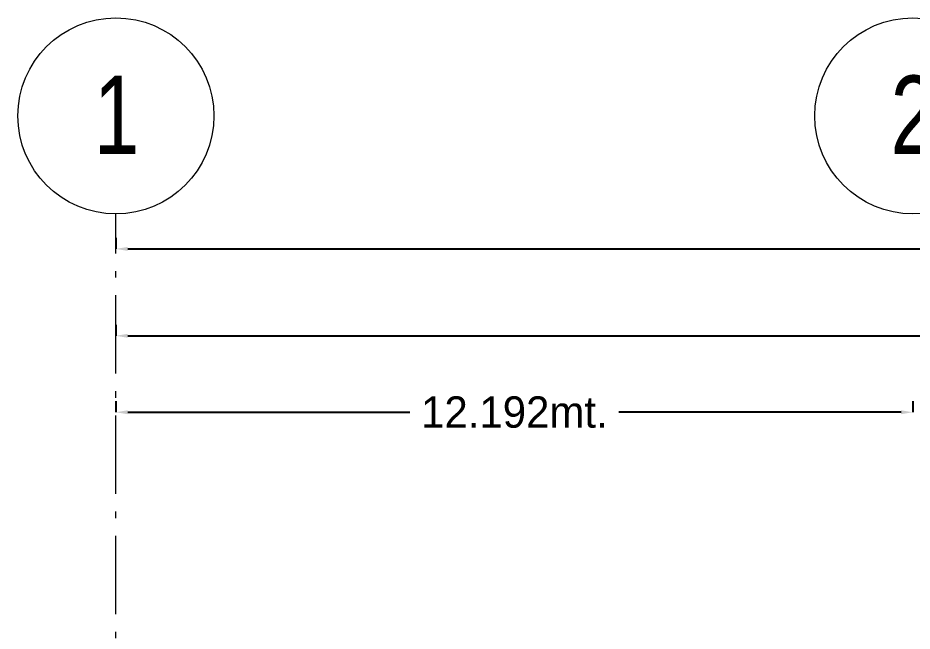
# Model space of a CAD drawing. Header units: metres. Extents: x -199 to 506, y -5 to 23.
# Drawn here: x 292.45 to 306.13, y 13.24 to 22.63 of the extents above; entities that cross this region are included whole.
import ezdxf

# ---------------------------------------------------------------- set-up
doc = ezdxf.new("R2010")
doc.units = ezdxf.units.M
doc.linetypes.add('01_Grid', pattern=[1.74, 1.2, -0.27, 0, -0.27])
for name, color, linetype, lineweight in [('03EJES-1', 1, '01_Grid', 5), ('04NOEJE', 2, 'Continuous', 18), ('04NOEJE-1', 2, 'Continuous', 5), ('31COTAS', 1, 'Continuous', 5)]:
    doc.layers.add(name, color=color, linetype=linetype, lineweight=lineweight)
doc.styles.add('Arial', font='arial.ttf', dxfattribs={"width": 0.75, "height": 1.2})
doc.dimstyles.get("Standard").update_dxf_attribs({"dimtxt": 0.48, "dimasz": 0.18, "dimexe": 0, "dimexo": 0, "dimgap": 0, "dimtad": 0, "dimtih": 1, "dimtoh": 1, "dimdec": 3, "dimzin": 0, "dimdsep": 46, "dimtxsty": 'Standard', "dimcen": 0.09, "dimadec": 0, "dimazin": 0, "dimtfac": 1, "dimtdec": 4, "dimtofl": 0, "dimtmove": 0, "dimatfit": 3, "dimfxl": 1, "dimtolj": 1, "dimtzin": 0, "dimarcsym": 0})

# ---------------------------------------------------------------- blocks, each defined once
blk = doc.blocks.new('Grid - Standard-4449989-601rSouthElevEjeF Paint')
at = {"layer": '04NOEJE'}
blk.add_circle((0, 21.126), 1.5, dxfattribs=at)
blk = doc.blocks.new('DIMBLOCK33-601rSouthElevEjeF Paint')
at = {"layer": '31COTAS', "color": 0, "lineweight": -2}
for p, q in [((293.95, 19.26), (293.95, 19.09)), ((294.13, 19.09), (395.622, 19.09)), ((501.034, 19.09), (399.542, 19.09)), ((501.214, 16.295), (501.214, 19.09))]:
    blk.add_line(p, q, dxfattribs=at)
at = {"layer": '31COTAS', "color": 0}
for points in [[(294.13, 19.12), (294.13, 19.06), (293.95, 19.09)], [(501.034, 19.06), (501.034, 19.12), (501.214, 19.09)]]:
    blk.add_solid(points, dxfattribs=at)
at = {"layer": 'Defpoints', "color": 0}
for p in [(293.95, 19.26), (501.214, 19.09), (501.214, 16.295)]:
    blk.add_point(p, dxfattribs=at)
at = {"layer": '31COTAS', "color": 0, "insert": (397.582, 19.09), "char_height": 0.48, "attachment_point": 5}
blk.add_mtext('\\A1;207.264mt.', dxfattribs=at)
blk = doc.blocks.new('DIMBLOCK34-601rSouthElevEjeF Paint')
at = {"layer": '31COTAS', "color": 0, "lineweight": -2}
for p, q in [((293.95, 16.76), (293.95, 16.59)), ((306.142, 16.76), (306.142, 16.59)), ((294.13, 16.59), (298.446, 16.59)), ((305.962, 16.59), (301.646, 16.59))]:
    blk.add_line(p, q, dxfattribs=at)
at = {"layer": '31COTAS', "color": 0}
for points in [[(294.13, 16.62), (294.13, 16.56), (293.95, 16.59)], [(305.962, 16.56), (305.962, 16.62), (306.142, 16.59)]]:
    blk.add_solid(points, dxfattribs=at)
at = {"layer": 'Defpoints', "color": 0}
for p in [(293.95, 16.76), (306.142, 16.76), (306.142, 16.59)]:
    blk.add_point(p, dxfattribs=at)
at = {"layer": '31COTAS', "color": 0, "insert": (300.046, 16.59), "char_height": 0.48, "attachment_point": 5}
blk.add_mtext('\\A1;12.192mt.', dxfattribs=at)
blk = doc.blocks.new('DIMBLOCK52-601rSouthElevEjeF Paint')
at = {"layer": '31COTAS', "color": 0, "lineweight": -2}
for p, q in [((293.95, 17.93), (293.95, 17.76)), ((391.486, 17.93), (391.486, 17.76)), ((294.13, 17.76), (340.958, 17.76)), ((391.306, 17.76), (344.478, 17.76))]:
    blk.add_line(p, q, dxfattribs=at)
at = {"layer": '31COTAS', "color": 0}
for points in [[(294.13, 17.79), (294.13, 17.73), (293.95, 17.76)], [(391.306, 17.73), (391.306, 17.79), (391.486, 17.76)]]:
    blk.add_solid(points, dxfattribs=at)
at = {"layer": 'Defpoints', "color": 0}
for p in [(293.95, 17.93), (391.486, 17.93), (391.486, 17.76)]:
    blk.add_point(p, dxfattribs=at)
at = {"layer": '31COTAS', "color": 0, "insert": (342.718, 17.76), "char_height": 0.48, "attachment_point": 5}
blk.add_mtext('\\A1;97.536mt.', dxfattribs=at)

msp = doc.modelspace()

# ---------------------------------------------------------------- linework, layer by layer
at = {"layer": '03EJES-1'}
msp.add_line((293.95, -1.2192), (293.95, 19.6265), dxfattribs=at)

# ---------------------------------------------------------------- block references
at = {"layer": '04NOEJE'}
for p in [(293.95, 0), (306.142, 0)]:
    msp.add_blockref('Grid - Standard-4449989-601rSouthElevEjeF Paint', p, dxfattribs=at)

# ---------------------------------------------------------------- texts
at = {"layer": '04NOEJE-1', "char_height": 1.2, "width": 0.847785, "attachment_point": 1, "style": 'Arial'}
for s, insert in [('2', (305.8015, 21.743)), ('1', (293.6095, 21.743))]:
    msp.add_mtext(s, dxfattribs=dict(at, insert=insert))

# ---------------------------------------------------------------- dimensions: what is measured, and where the dimension line sits
at = {"layer": '31COTAS'}
for base, p1, p2, picture, middle in [((501.214, 19.0904), (293.95, 19.2601), (501.214, 16.2947), 'DIMBLOCK33-601rSouthElevEjeF Paint', (397.582, 19.0904)), ((391.486, 17.7604), (293.95, 17.9301), (391.486, 17.9301), 'DIMBLOCK52-601rSouthElevEjeF Paint', (342.718, 17.7604)), ((306.142, 16.5904), (293.95, 16.7601), (306.142, 16.7601), 'DIMBLOCK34-601rSouthElevEjeF Paint', (300.046, 16.5904))]:
    dim = msp.add_linear_dim(base=base, p1=p1, p2=p2, dimstyle='Standard', override={"dimpost": 'mt.'}, dxfattribs=at)
    dim.commit()
    dim.dimension.update_dxf_attribs({"geometry": picture, "text_midpoint": middle})

doc.saveas('drawing.dxf')
